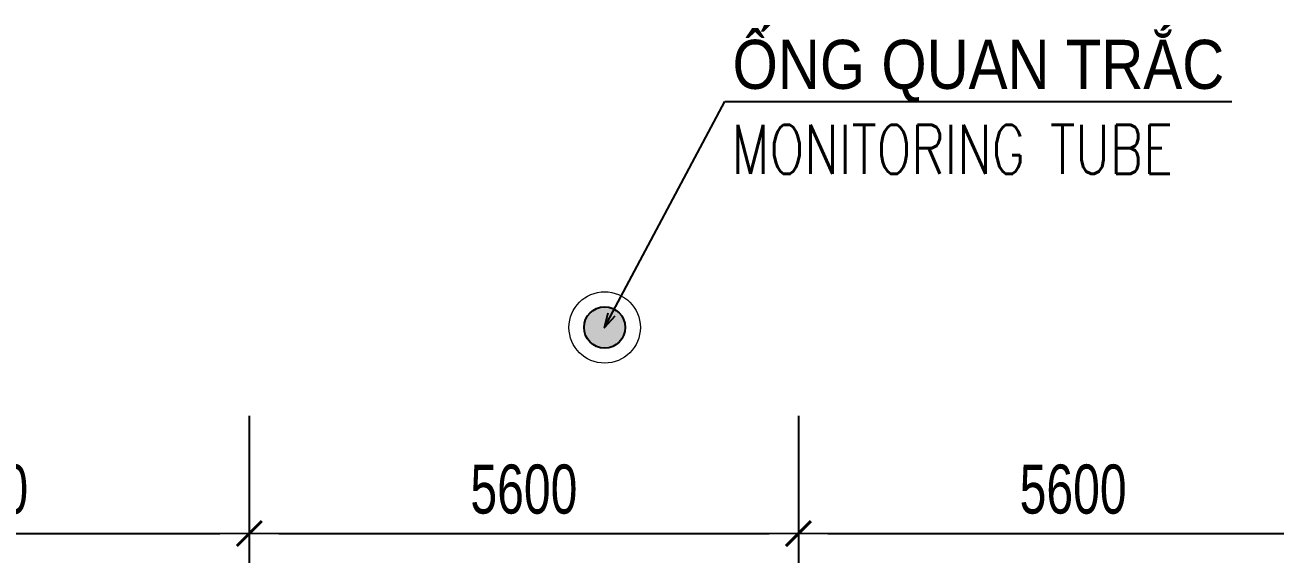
# Model space of a CAD drawing. Header units: millimetres. Extents: x -642477 to 1168880, y -27982 to 330379.
# Drawn here: x 86913 to 99658, y 117648 to 123132 of the extents above; entities that cross this region are included whole.
import ezdxf
from ezdxf.enums import TextEntityAlignment as Align

# ---------------------------------------------------------------- set-up
doc = ezdxf.new("R2010")
doc.units = ezdxf.units.MM
doc.layers.get('0').update_dxf_attribs({"lineweight": 20})
doc.layers.get('Defpoints').update_dxf_attribs({"color": 151, "lineweight": 9})
for name, color, linetype, lineweight in [('CHI', 3, 'Continuous', 20), ('I', 7, 'Continuous', 13), ('NDC_S_DIM', 1, 'Continuous', 15), ('NDC_S_VN TEXT', 7, 'Continuous', 20)]:
    doc.layers.add(name, color=color, linetype=linetype, lineweight=lineweight)
doc.layers.add('thinghiem', color=141, linetype='Continuous')
doc.styles.add('ARIAL', font='arial.ttf', dxfattribs={"width": 0.8})
doc.styles.add('NDC_ARIAL', font='arial.ttf', dxfattribs={"width": 0.85})
doc.styles.add('NDC_DIM', font='', dxfattribs={"width": 0.75})
doc.styles.add('NDC_ROMANS', font='romans.shx', dxfattribs={"width": 0.8, "bigfont": 'vns.shx'})
doc.styles.get('NDC_DIM').set_extended_font_data('Dotum')
doc.dimstyles.new('DIM50', dxfattribs={"dimscale": 150, "dimtxt": 2.5, "dimasz": 1.1, "dimexe": 0.8, "dimexo": 0.8, "dimgap": 1, "dimtad": 1, "dimdec": 0, "dimlfac": 0.333333, "dimzin": 13, "dimdsep": 46, "dimtxsty": 'ARIAL', "dimblk": 'ARCHTICK', "dimcen": 1, "dimdle": 0.8, "dimclrd": 1, "dimclre": 1, "dimclrt": 3, "dimadec": 0, "dimazin": 0, "dimtfac": 1, "dimtdec": 0, "dimtmove": 0, "dimatfit": 3, "dimldrblk": 'OPEN30', "dimfxl": 7, "dimfxlon": 1, "dimtolj": 1, "dimtzin": 13, "dimarcsym": 1})
doc.dimstyles.new('NDC_dim_200', dxfattribs={"dimscale": 200, "dimtxt": 2.5, "dimasz": 1.5, "dimexe": 1.5, "dimexo": 2.5, "dimgap": 1, "dimtad": 1, "dimdec": 0, "dimzin": 0, "dimdsep": 46, "dimtxsty": 'NDC_DIM', "dimblk": 'DIMMARK', "dimcen": 0.09, "dimdle": 1.2, "dimclrd": 1, "dimclre": 1, "dimclrt": 3, "dimadec": 0, "dimazin": 0, "dimtfac": 1, "dimtdec": 0, "dimtix": 1, "dimtofl": 0, "dimtmove": 0, "dimatfit": 3, "dimfxl": 6, "dimfxlon": 1, "dimtolj": 1, "dimtzin": 0, "dimarcsym": 0})

# ---------------------------------------------------------------- blocks, each defined once
blk = doc.blocks.new('DIMMARK')
at = {"layer": 'NDC_S_DIM', "color": 1}
blk.add_line((-1.5, 0), (1, 0), dxfattribs=at)
at = {"layer": 'NDC_S_DIM', "color": 2, "const_width": 0.1}
blk.add_lwpolyline([(-0.424, -0.424), (0.424, 0.424)], dxfattribs=at)
blk = doc.blocks.new('*D307')
at = {"layer": 'Defpoints', "color": 0, "ltscale": 100, "transparency": 16777216}
for p in [(83600, 119649), (89200, 119649), (89200, 117948)]:
    blk.add_point(p, dxfattribs=at)
at = {"layer": 'NDC_S_DIM', "color": 1, "lineweight": -2, "ltscale": 100, "transparency": 16777216}
for p, q in [((83600, 119148), (83600, 117648)), ((89200, 119148), (89200, 117648)), ((83900, 117948), (88900, 117948))]:
    blk.add_line(p, q, dxfattribs=at)
at = {"layer": 'NDC_S_DIM', "color": 1, "lineweight": -2, "ltscale": 100, "transparency": 16777216, "xscale": 300, "yscale": 300, "zscale": 300, "rotation": 180}
blk.add_blockref('DIMMARK', (83600, 117948), dxfattribs=at)
at = {"layer": 'NDC_S_DIM', "color": 1, "lineweight": -2, "ltscale": 100, "transparency": 16777216, "xscale": 300, "yscale": 300, "zscale": 300}
blk.add_blockref('DIMMARK', (89200, 117948), dxfattribs=at)
at = {"layer": 'NDC_S_DIM', "color": 3, "ltscale": 100, "transparency": 16777216, "insert": (86400, 118398), "char_height": 500, "attachment_point": 5, "style": 'NDC_DIM'}
blk.add_mtext('\\A1;5600', dxfattribs=at)
blk = doc.blocks.new('*D308')
at = {"layer": 'Defpoints', "color": 0, "ltscale": 100, "transparency": 16777216}
for p in [(89200, 119649), (94800, 119649), (94800, 117948)]:
    blk.add_point(p, dxfattribs=at)
at = {"layer": 'NDC_S_DIM', "color": 1, "lineweight": -2, "ltscale": 100, "transparency": 16777216}
for p, q in [((89200, 119148), (89200, 117648)), ((94800, 119148), (94800, 117648)), ((89500, 117948), (94500, 117948))]:
    blk.add_line(p, q, dxfattribs=at)
at = {"layer": 'NDC_S_DIM', "color": 1, "lineweight": -2, "ltscale": 100, "transparency": 16777216, "xscale": 300, "yscale": 300, "zscale": 300, "rotation": 180}
blk.add_blockref('DIMMARK', (89200, 117948), dxfattribs=at)
at = {"layer": 'NDC_S_DIM', "color": 1, "lineweight": -2, "ltscale": 100, "transparency": 16777216, "xscale": 300, "yscale": 300, "zscale": 300}
blk.add_blockref('DIMMARK', (94800, 117948), dxfattribs=at)
at = {"layer": 'NDC_S_DIM', "color": 3, "ltscale": 100, "transparency": 16777216, "insert": (92000, 118398), "char_height": 500, "attachment_point": 5, "style": 'NDC_DIM'}
blk.add_mtext('\\A1;5600', dxfattribs=at)
blk = doc.blocks.new('*D309')
at = {"layer": 'Defpoints', "color": 0, "ltscale": 100, "transparency": 16777216}
for p in [(94800, 119649), (100400, 119649), (100400, 117948)]:
    blk.add_point(p, dxfattribs=at)
at = {"layer": 'NDC_S_DIM', "color": 1, "lineweight": -2, "ltscale": 100, "transparency": 16777216}
for p, q in [((94800, 119148), (94800, 117648)), ((100400, 119148), (100400, 117648)), ((95100, 117948), (100100, 117948))]:
    blk.add_line(p, q, dxfattribs=at)
at = {"layer": 'NDC_S_DIM', "color": 1, "lineweight": -2, "ltscale": 100, "transparency": 16777216, "xscale": 300, "yscale": 300, "zscale": 300, "rotation": 180}
blk.add_blockref('DIMMARK', (94800, 117948), dxfattribs=at)
at = {"layer": 'NDC_S_DIM', "color": 1, "lineweight": -2, "ltscale": 100, "transparency": 16777216, "xscale": 300, "yscale": 300, "zscale": 300}
blk.add_blockref('DIMMARK', (100400, 117948), dxfattribs=at)
at = {"layer": 'NDC_S_DIM', "color": 3, "ltscale": 100, "transparency": 16777216, "insert": (97600, 118398), "char_height": 500, "attachment_point": 5, "style": 'NDC_DIM'}
blk.add_mtext('\\A1;5600', dxfattribs=at)
blk = doc.blocks.new('_ArchTick')
at = {"color": 0, "linetype": 'ByBlock', "const_width": 0.15}
blk.add_lwpolyline([(-0.5, -0.5), (0.5, 0.5)], dxfattribs=at)

msp = doc.modelspace()

# ---------------------------------------------------------------- hatches: boundary and pattern name
at = {"layer": 'thinghiem'}
msp.add_hatch(color=256, dxfattribs=at).paths.add_polyline_path([(93033.8, 120048.8, 1), (92613.1, 120048.8, 1)])

# ---------------------------------------------------------------- linework, layer by layer
at = {"layer": 'I'}
for radius in [363.8, 210.3]:
    msp.add_circle((92823.5, 120048.8), radius, dxfattribs=at)
at = {"layer": 'thinghiem'}
msp.add_circle((92823.5, 120048.8), 210.3, dxfattribs=at)

# ---------------------------------------------------------------- texts
at = {"layer": 'NDC_S_VN TEXT', "style": 'NDC_ARIAL', "width": 0.85}
msp.add_text('ỐNG QUAN TRẮC', height=500, dxfattribs=at).set_placement((94127.6, 122730.7), align=Align.MIDDLE_LEFT)
at = {"layer": 'NDC_S_VN TEXT', "color": 3, "style": 'NDC_ROMANS', "width": 0.75}
msp.add_text('MONITORING TUBE', height=500, dxfattribs=at).set_placement((94118.3, 121863.5), align=Align.MIDDLE_LEFT)

# ---------------------------------------------------------------- dimensions: what is measured, and where the dimension line sits
at = {"layer": 'NDC_S_DIM', "ltscale": 100}
for base, p1, p2, picture, middle in [((89200, 117947.9), (83600, 119648.8), (89200, 119648.8), '*D307', (86400, 118398.2)), ((94799.9, 117947.9), (89200, 119648.8), (94799.9, 119648.8), '*D308', (92000, 118398.2)), ((100399.9, 117947.9), (94799.9, 119648.8), (100399.9, 119648.8), '*D309', (97599.9, 118398.2))]:
    dim = msp.add_linear_dim(base=base, p1=p1, p2=p2, dimstyle='NDC_dim_200', override={"dimtmove": 1}, dxfattribs=at)
    dim.commit()
    dim.dimension.update_dxf_attribs({"geometry": picture, "text_midpoint": middle})

# ---------------------------------------------------------------- leaders
at = {"layer": 'CHI', "ltscale": 10}
msp.add_leader([(92823.5, 120048.8), (94048.2, 122352.5), (99216.8, 122352.5)], dimstyle='DIM50', override={"dimasz": 1, "dimldrblk": 'Open30'}, dxfattribs=at)

doc.saveas('drawing.dxf')
